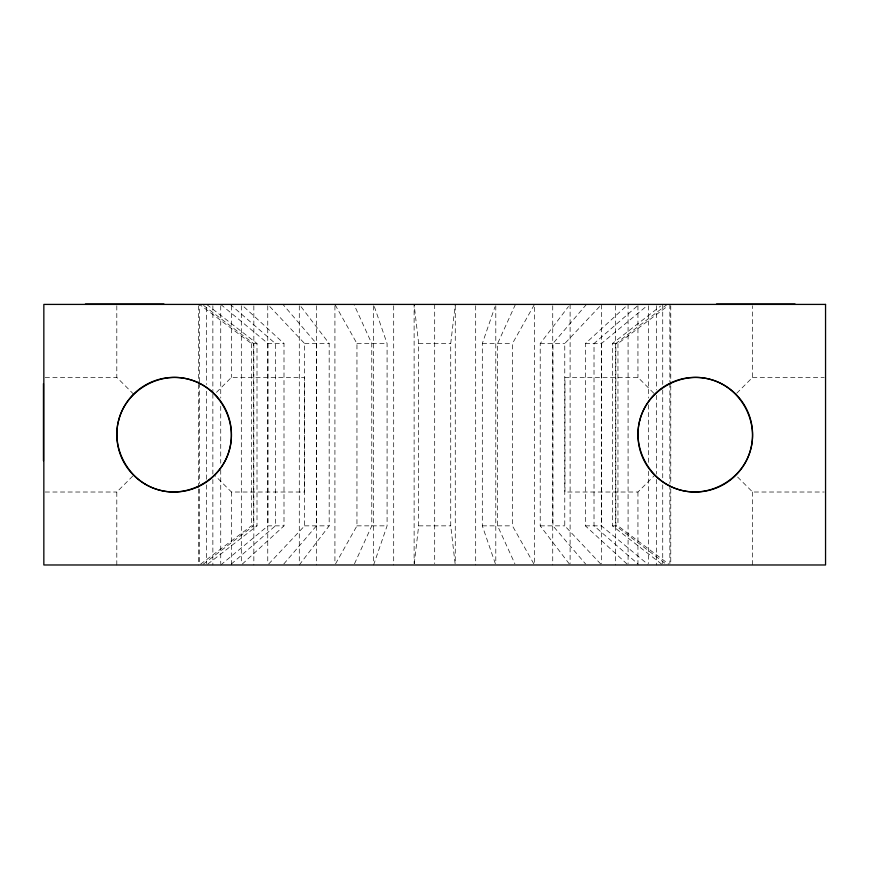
<?xml version="1.0" encoding="UTF-8"?>
<svg xmlns="http://www.w3.org/2000/svg" width="869" height="869" viewBox="0 0 869 869"><rect width="100%" height="100%" fill="white"/><g stroke="black" fill="none" stroke-linecap="round" stroke-linejoin="round"><path stroke-width="0.65" stroke-dasharray="4.34 3.26" d="M414.274 563.677L418.662 525.854L418.662 343.537L414.122 304.411L414.122 563.623M455.117 563.677L450.729 525.854L450.729 343.537L455.269 304.411M373.594 564.98L387.085 525.854L387.085 343.537L373.594 304.411M495.363 563.72L482.306 525.854L482.306 343.537L494.928 306.931M354.509 563.753L371.78 525.854L371.78 343.537L353.955 304.411M515.436 304.411L497.611 343.537L497.611 525.854L514.882 563.753M335.575 563.829L356.953 525.854L356.953 343.537L334.923 304.411M533.816 563.829L512.438 525.854L512.438 343.537L534.468 304.411L534.468 563.623M299.284 564.98L329.177 525.854L329.177 343.537L299.284 304.411M569.293 563.927L540.214 525.854L540.214 343.537L568.489 306.529M283.826 563.948L316.446 525.854L316.446 343.537L282.946 304.411M586.445 304.411L552.945 343.537L552.945 525.854L585.565 563.948M268.684 564.003L304.617 525.854L304.617 343.537L267.761 304.411M600.707 564.003L564.774 525.854L564.774 343.537L601.63 304.411L601.63 563.623M116.804 564.98L116.804 492.017L133.587 475.234M216.479 392.343L231.447 377.374L304.411 377.374L304.411 492.017L231.447 492.017L214.665 475.234M653.814 393.244L637.944 377.374L564.98 377.374L564.98 492.017L637.944 492.017L654.726 475.234M736.716 393.244L752.587 377.374L752.587 305.758M242.31 564.068L284 525.854L284 343.537L241.31 304.411M627.081 564.068L585.391 525.854L585.391 343.537L626.093 306.236M231.273 564.09L275.375 525.854L275.375 343.537L230.252 304.411M637.096 306.192L594.016 343.537L594.016 525.854L638.118 564.09M220.737 564.98L267.967 525.854L284 525.854M585.391 343.537L601.424 343.537L646.601 306.116M207.734 564.144L257.007 525.854L257.007 343.537L206.659 304.411L206.659 384.478M661.657 564.144L612.384 525.854L612.384 343.537L660.581 306.073M203.27 564.166L253.531 525.854L253.531 343.537L202.205 304.411M667.186 304.411L615.86 343.537L615.86 525.854L666.121 564.166M200.598 564.166L251.434 525.854L257.007 525.854M612.384 343.537L617.957 343.537L667.707 306.04M199.522 381.763L199.522 304.411L251.434 343.537L257.007 343.537M220.737 304.411L267.967 343.537L284 343.537M304.617 343.537L329.177 343.537M356.953 343.537L387.085 343.537M418.662 343.537L450.729 343.537M482.306 343.537L512.438 343.537M540.214 343.537L564.774 343.537M45.188 377.374L116.804 377.374L133.587 394.157M752.587 377.374L824.203 377.374M45.188 492.017L116.804 492.017M737.618 477.048L752.587 492.017L824.203 492.017M304.617 525.854L329.177 525.854M356.953 525.854L387.085 525.854M418.662 525.854L450.729 525.854M482.306 525.854L512.438 525.854M540.214 525.854L564.774 525.854M585.391 525.854L601.424 525.854L647.622 564.133M612.384 525.854L617.957 525.854L668.793 564.166M752.587 492.017L752.587 564.98M670.77 305.769L670.77 384.478M670.77 385.836L670.77 483.555M670.77 488.975L670.77 563.623M669.869 304.411L669.869 381.763M669.869 383.12L669.869 483.555M669.869 484.913L669.869 563.623M662.732 304.411L662.732 384.478M662.732 389.909L662.732 479.482M662.732 484.913L662.732 563.623M656.529 305.769L656.529 389.909M656.529 395.341L656.529 474.05M656.529 479.482L656.529 564.98M648.654 305.769L648.654 398.056M648.654 404.835L648.654 463.199M648.654 471.335L648.654 563.623M637.944 305.758L637.944 377.374M637.944 492.017L637.944 564.98M628.081 304.411L628.081 563.623M617.957 343.537L617.957 525.854M615.545 305.769L615.545 564.98M601.424 343.537L601.424 525.854M570.107 304.411L570.107 563.623M552.738 305.769L552.738 564.98M495.797 305.769L495.797 563.623M475.691 305.769L475.691 564.98M455.269 305.769L455.269 563.623M434.696 304.411L434.696 563.633M393.7 305.769L393.7 564.98M373.594 305.769L373.594 563.623M334.923 305.769L334.923 563.623M316.653 305.769L316.653 564.98M299.284 305.769L299.284 563.623M267.967 343.537L267.967 525.854M267.761 305.769L267.761 563.623M253.846 305.769L253.846 564.98M251.434 343.537L251.434 525.854M241.31 305.769L241.31 563.623M231.447 305.758L231.447 377.374M231.447 492.017L231.447 564.98M220.737 305.769L220.737 398.056M220.737 406.192L220.737 463.199M220.737 469.977L220.737 563.623M212.862 305.769L212.862 392.625M212.862 393.983L212.862 474.05M212.862 479.482L212.862 564.98M206.659 391.267L206.659 479.482M206.659 484.913L206.659 563.623M199.522 383.12L199.522 483.555M199.522 488.975L199.522 563.623M198.621 305.769L198.621 383.12M198.621 384.478L198.621 487.628M198.621 488.975L198.621 564.98M116.804 305.758L116.804 377.374"/><path stroke-width="1.3" d="M85.412 304.02L163.948 304.02M716.512 304.02L795.048 304.02M43.45 383.598L43.45 460.776M118.749 419.857C110.624 449.447 129.6 482.317 159.288 490.073C188.877 498.198 221.747 479.221 229.503 449.534C237.628 419.944 218.651 387.074 188.964 379.318C159.375 371.193 126.505 390.17 118.749 419.857M639.888 419.857C631.763 449.447 650.74 482.317 680.427 490.073C710.016 498.198 742.886 479.221 750.642 449.534C758.767 419.944 739.791 387.074 710.103 379.318C680.514 371.193 647.644 390.17 639.888 419.857M825.55 304.411L43.841 304.411L43.841 564.98L825.55 564.98L825.55 304.411M145.46 484.337A57.321 57.321 0 0 0 231.447 434.696A57.321 57.321 0 0 0 145.46 385.054A57.321 57.321 0 0 0 145.46 484.337M666.599 484.337A57.321 57.321 0 0 0 752.587 434.696A57.321 57.321 0 0 0 666.599 385.054A57.321 57.321 0 0 0 666.599 484.337"/></g></svg>
